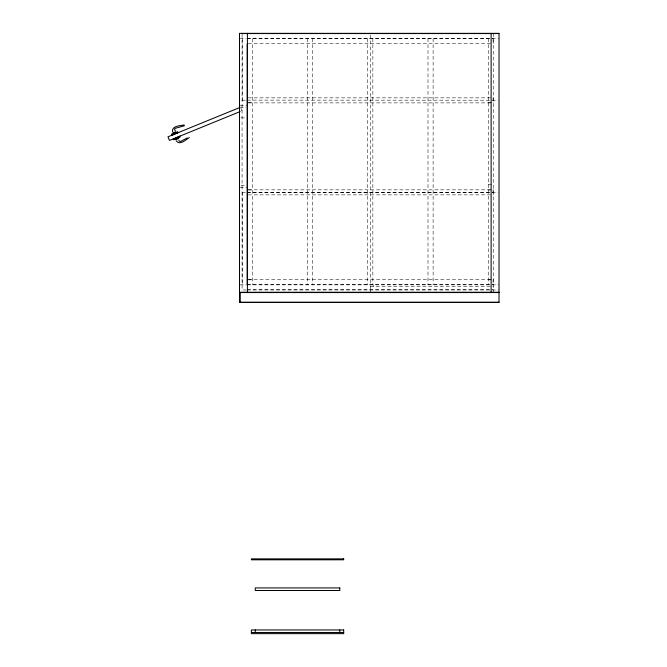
<?xml version="1.0" encoding="UTF-8"?>
<svg xmlns="http://www.w3.org/2000/svg" width="667" height="667" viewBox="0 0 667 667"><rect width="100%" height="100%" fill="white"/><g stroke="black" fill="none" stroke-linecap="round" stroke-linejoin="round"><path stroke-width="0.5" stroke-dasharray="3.33 2.5" d="M247.207 38.578L493.38 38.669M240.02 38.686L246.281 38.686M247.207 38.686L498.507 38.686M248.232 43.714L493.38 43.714M248.232 97.857L493.38 97.857M242.071 100.225L246.281 100.225M247.207 100.108L497.999 100.225M248.232 102.776L252.334 102.776M488.252 102.776L493.38 102.776M248.241 102.885L493.38 102.885M240.02 105.361L247.207 105.361M240.02 107.204L246.173 107.204M241.045 117.867L246.173 117.867M488.252 184.717L493.38 184.717M241.045 185.568L247.207 185.568M240.02 187.419L247.207 187.419M248.241 189.845L493.38 189.845M248.232 189.945L252.334 189.945M488.252 189.945L493.38 189.945M247.207 192.505L493.38 192.505M242.071 192.546L246.281 192.546M247.207 192.546L497.999 192.546M248.232 194.872L493.38 194.872M248.241 279.731L493.38 279.731M248.232 279.832L252.334 279.832M488.252 279.832L493.38 279.832M247.207 284.701L493.38 284.759M240.02 284.859L246.281 284.859M247.207 284.859L498.507 284.859M370.293 286.602L493.38 286.602M247.207 289.478L493.38 289.478M246.173 289.987L242.071 289.987L242.071 33.558M247.207 289.987L498.507 289.987M240.904 108.104L242.004 110.814M493.38 33.558L493.38 292.038M493.071 38.786L493.071 43.714M493.071 97.857L493.071 102.776M493.071 189.945L493.071 194.872M493.071 279.832L493.071 284.759M488.252 38.686L488.252 284.859M433.116 38.686L433.116 284.859M427.989 38.686L427.989 284.859M373.161 284.759L373.161 286.602M372.853 38.686L372.853 284.859M370.293 34.992L370.293 289.478M370.293 289.987L370.293 292.038M367.725 38.686L367.725 284.859M312.59 38.686L312.59 284.859M307.462 38.686L307.462 284.859M252.334 38.686L252.334 284.859M242.588 38.686L242.588 100.225M242.588 192.546L242.588 284.859"/><path stroke-width="1" d="M189.336 137.544C185.893 139.737 179.581 145.931 176.188 140.729M187.302 137.961L180.39 141.537L179.34 141.196L178.831 140.187M173.003 132.916L175.704 131.816M171.519 134.234L177.689 131.707M172.336 134.751L172.92 134.509M177.164 132.783L177.747 132.541M239.578 107.595L167.976 136.81L169.451 140.42L240.095 111.589M173.103 139.286L180.207 136.035M173.787 139.795L179.957 137.277M175.771 139.686L178.473 138.586M184.359 125.805L175.012 128.364L174.504 129.348L175.279 130.774M184.192 124.954C180.207 125.796 171.361 125.788 172.578 131.874M242.071 33.558L498.507 33.558M239.511 292.246L499.024 292.246M239.511 292.555L499.024 292.555M239.511 302.193L499.024 302.193M251.376 632.524L343.688 632.524M178.731 132.425L171.494 135.376M491.12 33.35L491.12 292.246M339.795 629.956L339.795 632.524M255.278 629.956L255.278 632.524M247.407 33.35L247.407 292.246M247.207 43.88L247.207 284.859M240.228 292.555L240.228 302.193M499.024 33.35L239.511 33.35L239.511 302.501L499.024 302.501L499.024 33.35M343.688 558.871L251.376 558.871L251.376 559.796L343.688 559.796L343.688 558.871M339.795 587.935L255.278 587.935L255.278 590.503L339.795 590.503L339.795 587.935M343.688 629.956L251.376 629.956L251.376 633.65L343.688 633.65L343.688 629.956"/></g></svg>
